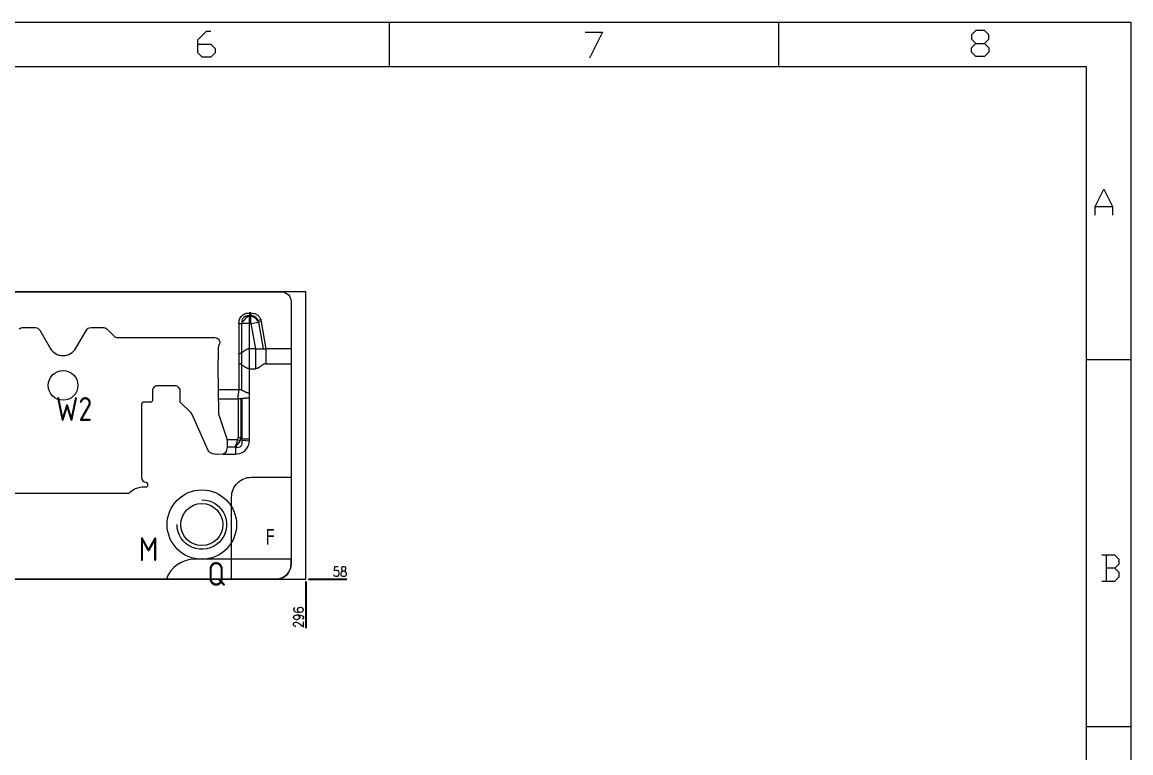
# Model space of a CAD drawing. Header units: millimetres. Extents: x 88508 to 142116, y -5268 to 20283.
# Drawn here: x 102892.6 to 103116.3, y 841.7 to 989.1 of the extents above; entities that cross this region are included whole.
import ezdxf
from ezdxf.enums import TextEntityAlignment as Align

# ---------------------------------------------------------------- set-up
doc = ezdxf.new("R2010")
doc.units = ezdxf.units.MM
doc.linetypes.add('$TD_AUDIT_GENERATED_(575F8F)', pattern=[0])
doc.linetypes.add('HIDDEN', pattern=[0])
for name, color, linetype in [('DIE_P', 2, 'Continuous'), ('DIE_P_O', 1, '$TD_AUDIT_GENERATED_(575F8F)'), ('DIM', 4, 'Continuous'), ('PRESS', 3, 'Continuous'), ('TEXT', 4, 'Continuous')]:
    doc.layers.add(name, color=color, linetype=linetype)
doc.styles.add('gbenor', font='gbenor.shx', dxfattribs={"bigfont": 'gbcbig.shx'})
doc.styles.add('GBENOR_', font='gbenor.shx', dxfattribs={"bigfont": 'gbcbig'})
doc.styles.get("Standard").update_dxf_attribs({"font": 'txt.shx', "width": 0.85, "bigfont": 'ctxt.shx'})
doc.styles.add('TXT', font='txt.shx', dxfattribs={"width": 0.8, "bigfont": 'ctxt.shx'})
doc.dimstyles.new('T-2-WX', dxfattribs={"dimtxt": 2, "dimasz": 2, "dimexe": 0.5, "dimexo": 0.5, "dimgap": 0.5, "dimtad": 1, "dimtxsty": 'Standard', "dimblk": 'OPEN30', "dimcen": 0, "dimazin": 3, "dimtfac": 1, "dimtmove": 0, "dimatfit": 3, "dimldrblk": 'OPEN30', "dimlwd": -1, "dimlwe": -1})

# ---------------------------------------------------------------- blocks, each defined once
blk = doc.blocks.new('*D8698')
at = {"layer": 'Defpoints', "color": 0}
for p in [(102653.87, 934.72), (102949.87, 876.72), (102954.87, 876.72)]:
    blk.add_point(p, dxfattribs=at)
at = {"layer": 'DIM', "color": 0}
blk.add_line((102950.37, 876.72), (102958.12, 876.72), dxfattribs=at)
at = {"layer": 'DIM', "color": 0, "lineweight": 5, "insert": (102956.74, 878.22), "char_height": 2, "attachment_point": 5}
blk.add_mtext('58', dxfattribs=at)
blk = doc.blocks.new('_Open30')
blk = doc.blocks.new('*D8701')
at = {"layer": 'Defpoints', "color": 0}
for p in [(102653.87, 934.72), (102949.87, 876.72), (102949.87, 871.72)]:
    blk.add_point(p, dxfattribs=at)
at = {"layer": 'DIM', "color": 0}
blk.add_line((102949.87, 876.22), (102949.87, 866.85), dxfattribs=at)
at = {"layer": 'DIM', "color": 0, "lineweight": 5, "insert": (102948.37, 869.04), "char_height": 2, "attachment_point": 5, "rotation": 90}
blk.add_mtext('296', dxfattribs=at)
blk = doc.blocks.new('U40')
at = {"color": 254, "lineweight": 18}
for p, q in [((0, 1783.49), (2530.21, 1783.49)), ((1913.09, 1783.49), (1913.09, 1746.46)), ((2237.08, 1783.49), (2237.08, 1746.46)), ((2530.21, 1783.49), (2530.21, 0)), ((37.03, 1746.46), (2493.18, 1746.46)), ((2493.18, 1746.46), (2493.18, 37.03)), ((2493.18, 1502.7), (2530.21, 1502.7)), ((2493.18, 1197.22), (2530.21, 1197.22))]:
    blk.add_line(p, q, dxfattribs=at)
at = {"color": 92, "lineweight": 18}
for points in [[(1753.93, 1765.07), (1764.72, 1765.07), (1768.32, 1761.47), (1768.32, 1757.87), (1764.72, 1754.27), (1757.53, 1754.27), (1753.93, 1757.87), (1753.93, 1768.67), (1761.12, 1775.87), (1764.72, 1775.87)], [(2076.24, 1775.18), (2090.63, 1775.18), (2079.84, 1753.58)], [(2408.43, 1765.67), (2412.02, 1762.07), (2412.02, 1758.47), (2408.43, 1754.87), (2401.23, 1754.87), (2397.64, 1758.47), (2397.64, 1762.07), (2401.23, 1765.67), (2408.43, 1765.67), (2412.02, 1769.27), (2412.02, 1772.87), (2408.43, 1776.47), (2401.23, 1776.47), (2397.64, 1772.87), (2397.64, 1769.27), (2401.23, 1765.67)], [(2500.44, 1622.77), (2500.44, 1629.97), (2507.63, 1644.37), (2514.83, 1629.97), (2514.83, 1622.77)], [(2500.44, 1629.97), (2514.83, 1629.97)], [(2516.93, 1329.01), (2520.53, 1332.61), (2520.53, 1336.21), (2516.93, 1339.81), (2506.14, 1339.81)], [(2509.74, 1339.81), (2509.74, 1318.21)], [(2506.14, 1318.21), (2516.93, 1318.21), (2520.53, 1321.81), (2520.53, 1325.41), (2516.93, 1329.01), (2509.74, 1329.01)]]:
    blk.add_lwpolyline(points, dxfattribs=at)
at = {"lineweight": 18, "style": 'GBENOR_'}
blk.add_attdef('文档路径', (2125.95, 386.89), '', height=17.76, dxfattribs=at)
at = {"lineweight": 20, "style": 'TXT'}
for tag, height, p in [('18-**-**', 16.35, (1866.64, 256.17)), ('客户名称', 16.13, (1741.09, 133.98, 0)), ('料厚:', 16.13, (1741.26, 93.16, 0))]:
    blk.add_attdef(tag, text='', height=height, dxfattribs=at).set_placement(p, align=Align.MIDDLE)
for tag, p, height in [('88888', (1850.91, 207.46), 14.86), ('材质:', (1691.18, 167.99, 0), 16.13), ('核准', (1869.36, 127.52, 0), 16.13), ('设计', (1868.77, 88.3, 0), 16.13), ('绘图', (1868.24, 49.08, 0), 16.13)]:
    blk.add_attdef(tag, p, '', height=height, dxfattribs=at)
for tag, p, height, width in [('3', (2234.72, 206.9), 15.83, 0.7), ('4', (2234.72, 167.41), 15.83, 0.7), ('核准日期', (2041.07, 124.18, 0), 16.13, 0.68), ('设计日期', (2041.07, 84.45, 0), 16.13, 0.68), ('1', (2251.89, 85.86), 14.61, 0.7), ('绘图日期', (2040.91, 46.43, 0), 16.13, 0.68), ('2', (2234.96, 49.23), 14.61, 0.7)]:
    blk.add_attdef(tag, p, '', height=height, dxfattribs=dict(at, width=width))

msp = doc.modelspace()

# ---------------------------------------------------------------- linework, layer by layer
at = {"layer": 'DIE_P', "linetype": 'Continuous', "lineweight": 5}
for p, q in [((102938.478, 930.426), (102938.477, 930.426)), ((102938.477, 930.426), (102938.477, 929.814)), ((102938.478, 930.426), (102938.477, 930.426)), ((102938.477, 930.426), (102938.477, 929.814)), ((102938.478, 930.426), (102938.478, 929.814)), ((102938.771, 930.426), (102938.478, 930.426)), ((102938.478, 930.426), (102938.478, 929.814)), ((102938.771, 930.426), (102938.478, 930.426)), ((102938.771, 930.426), (102938.771, 929.814)), ((102938.771, 930.426), (102938.771, 929.814)), ((102938.772, 930.426), (102938.772, 929.814)), ((102938.772, 930.426), (102938.772, 929.814)), ((102936.333, 928.282), (102936.333, 928.282)), ((102936.333, 928.282), (102936.946, 928.282)), ((102936.333, 928.282), (102936.946, 928.282)), ((102936.333, 928.282), (102936.333, 922.192)), ((102936.333, 928.282), (102936.333, 928.282)), ((102936.333, 928.282), (102936.946, 928.282)), ((102936.333, 928.282), (102936.946, 928.282)), ((102936.333, 928.282), (102936.333, 922.192)), ((102938.478, 928.282), (102936.946, 928.282)), ((102936.946, 922.407), (102936.946, 928.282)), ((102938.478, 928.282), (102936.946, 928.282)), ((102936.946, 922.407), (102936.946, 928.282)), ((102938.477, 929.814), (102938.771, 929.814)), ((102938.477, 929.814), (102938.771, 929.814)), ((102938.478, 928.282), (102938.478, 929.814)), ((102938.478, 928.282), (102938.478, 929.814)), ((102938.478, 923.192), (102938.478, 928.282)), ((102938.478, 928.282), (102938.771, 928.282)), ((102938.478, 923.192), (102938.478, 928.282)), ((102938.478, 928.282), (102938.771, 928.282)), ((102938.771, 928.282), (102938.771, 929.814)), ((102938.771, 928.282), (102938.771, 929.814)), ((102938.771, 928.282), (102940.28, 928.548)), ((102938.771, 928.282), (102940.28, 928.548)), ((102938.771, 928.282), (102939.668, 923.192)), ((102938.771, 928.282), (102939.668, 923.192)), ((102940.756, 929.095), (102940.189, 928.863)), ((102940.756, 929.095), (102940.189, 928.863)), ((102940.883, 928.654), (102940.28, 928.548)), ((102940.883, 928.654), (102940.28, 928.548)), ((102940.28, 928.548), (102941.222, 923.205)), ((102940.28, 928.548), (102941.222, 923.205)), ((102941.846, 923.192), (102940.883, 928.654)), ((102941.846, 923.192), (102940.883, 928.654)), ((102936.333, 922.192), (102936.333, 920.182)), ((102936.333, 922.192), (102936.333, 920.182)), ((102936.946, 919.967), (102936.946, 922.407)), ((102936.946, 919.967), (102936.946, 922.407)), ((102939.668, 923.192), (102938.478, 923.192)), ((102938.478, 919.182), (102938.478, 923.192)), ((102939.668, 923.192), (102938.478, 923.192)), ((102938.478, 919.182), (102938.478, 923.192)), ((102939.668, 923.192), (102939.668, 919.182)), ((102939.668, 923.192), (102939.668, 919.182)), ((102946.867, 923.192), (102941.846, 923.192)), ((102936.333, 920.182), (102936.333, 915.011)), ((102936.333, 920.182), (102936.333, 915.011)), ((102936.946, 914.857), (102936.946, 919.967)), ((102936.946, 914.857), (102936.946, 919.967)), ((102941.846, 920.182), (102946.867, 920.182)), ((102938.478, 919.182), (102939.668, 919.182)), ((102938.478, 914.311), (102938.478, 919.182)), ((102938.478, 919.182), (102939.668, 919.182)), ((102938.478, 914.311), (102938.478, 919.182)), ((102936.163, 913.099), (102936.163, 905.231)), ((102936.163, 913.099), (102936.163, 905.231)), ((102936.776, 913.139), (102936.945, 913.167)), ((102936.776, 913.139), (102936.945, 913.167)), ((102936.776, 905.231), (102936.776, 913.139)), ((102936.776, 905.231), (102936.776, 913.139)), ((102936.945, 913.167), (102936.945, 905.03)), ((102936.945, 913.167), (102936.945, 905.03)), ((102938.478, 913.311), (102938.478, 914.311)), ((102938.478, 913.311), (102938.478, 914.311)), ((102938.478, 905.03), (102938.478, 913.311)), ((102938.478, 905.03), (102938.478, 913.311)), ((102936.087, 904.803), (102933.94, 904.803)), ((102936.087, 904.803), (102933.94, 904.803)), ((102936.573, 904.607), (102936.087, 904.803)), ((102936.573, 904.607), (102936.087, 904.803)), ((102936.776, 905.231), (102936.163, 905.231)), ((102936.776, 905.231), (102936.163, 905.231)), ((102936.945, 905.03), (102936.776, 905.231)), ((102936.945, 905.03), (102936.776, 905.231)), ((102936.945, 905.03), (102938.478, 905.03)), ((102936.945, 905.03), (102938.478, 905.03)), ((102936.995, 904.768), (102938.462, 904.644)), ((102936.995, 904.768), (102938.462, 904.644)), ((102933.538, 902.145), (102933.538, 901.944)), ((102933.538, 902.145), (102933.538, 901.944)), ((102933.538, 901.944), (102933.867, 901.944)), ((102933.538, 901.944), (102933.867, 901.944)), ((102933.867, 901.944), (102935.629, 901.944)), ((102933.867, 901.944), (102935.629, 901.944)), ((102935.629, 903.358), (102933.944, 903.358)), ((102935.629, 903.358), (102933.944, 903.358)), ((102933.947, 903.389), (102935.604, 903.389)), ((102933.947, 903.389), (102935.604, 903.389)), ((102935.604, 903.389), (102935.629, 903.358)), ((102935.604, 903.389), (102935.629, 903.358)), ((102935.629, 903.358), (102935.629, 901.944)), ((102935.629, 903.358), (102935.629, 901.944))]:
    msp.add_line(p, q, dxfattribs=at)
at = {"layer": 'DIE_P', "color": 1, "linetype": 'Continuous', "lineweight": 5, "ltscale": 10}
msp.add_lwpolyline([(102854.867, 891.551), (102854.867, 932.722, -0.4142136), (102856.867, 934.722), (102944.867, 934.722, -0.4142136), (102946.867, 932.722), (102946.867, 879.722, -0.4142136), (102943.867, 876.722), (102869.695, 876.722, -0.1989124), (102868.281, 877.308), (102855.452, 890.137, -0.1989124)], format="xyb", close=True, dxfattribs=at)
at = {"layer": 'DIE_P', "linetype": 'Continuous', "lineweight": 5, "flags": 128}
for points in [[(102938.772, 930.426), (102938.772, 930.426), (102938.772, 930.426), (102938.771, 930.426), (102938.771, 930.426), (102938.771, 930.426), (102938.771, 930.426), (102938.771, 930.426), (102938.771, 930.426)], [(102938.772, 930.426), (102938.772, 930.426), (102938.772, 930.426), (102938.771, 930.426), (102938.771, 930.426), (102938.771, 930.426), (102938.771, 930.426), (102938.771, 930.426), (102938.771, 930.426)], [(102938.771, 929.814), (102938.771, 929.814), (102938.771, 929.814), (102938.771, 929.814), (102938.771, 929.814), (102938.771, 929.814), (102938.771, 929.814), (102938.771, 929.814), (102938.772, 929.814)], [(102938.771, 929.814), (102938.771, 929.814), (102938.771, 929.814), (102938.771, 929.814), (102938.771, 929.814), (102938.771, 929.814), (102938.771, 929.814), (102938.771, 929.814), (102938.772, 929.814)]]:
    msp.add_lwpolyline(points, dxfattribs=at)
at = {"layer": 'DIE_P', "color": 1, "lineweight": 5}
msp.add_lwpolyline([(102891.996, 927.179, -0.1989124), (102892.704, 927.472), (102895.289, 927.472, -0.2679492), (102896.155, 926.972), (102898.269, 923.312, 0.5773503), (102903.465, 923.312), (102905.578, 926.972, -0.2679492), (102906.444, 927.472), (102909.03, 927.472, -0.1989124), (102909.737, 927.179), (102911.151, 925.765, 0.1989124), (102911.858, 925.472), (102931.467, 925.472, -0.5878017), (102932.317, 923.946, 0.1395991), (102932.167, 923.419), (102932.167, 922.192), (102932.071, 919.727, 0.0139664), (102932.07, 919.671), (102932.231, 910.234, 0.07437), (102932.255, 910.088), (102933.837, 905.215, -0.0728044), (102933.983, 904.358, -0.0208931), (102933.972, 903.727, -0.0658431), (102933.765, 902.502, -0.3146638), (102933.042, 901.939), (102932.094, 901.889, -0.0220851), (102932.006, 901.888), (102931.583, 901.904, -0.0479446), (102931.393, 901.929), (102930.994, 902.021, -0.234761), (102930.169, 902.7), (102926.929, 909.938, 0.0944881), (102926.714, 910.245), (102924.576, 912.331, -0.2021422), (102924.485, 912.546), (102924.485, 914.713, 0.4142136), (102923.485, 915.713), (102919.897, 915.713, 0.4142136), (102918.897, 914.713), (102918.897, 912.731, -0.4154048), (102918.596, 912.431), (102917.205, 912.436, 0.4154048), (102916.703, 911.936), (102916.703, 897.251, 0.3862733), (102917.607, 896.256, -0.3862733), (102917.878, 895.957), (102917.878, 895.551, -0.4146128), (102917.577, 895.251), (102916.802, 895.252, 0.1602172), (102915.021, 894.669), (102914.338, 894.167, -0.1598678), (102913.745, 893.972), (102887.988, 893.972, -0.1598678)], format="xyb", dxfattribs=at)
at = {"layer": 'DIE_P', "color": 94, "linetype": 'Continuous', "lineweight": 5}
msp.add_lwpolyline([(102946.867, 897.274), (102946.867, 879.722, -0.4142136), (102943.867, 876.722), (102934.867, 876.722), (102934.867, 893.274, -0.4142136), (102938.867, 897.274), (102946.867, 897.274)], format="xyb", dxfattribs=at)
at = {"layer": 'DIE_P', "lineweight": 5}
msp.add_lwpolyline([(102928.867, 892.722, -2.4142136), (102923.867, 887.722)], format="xyb", dxfattribs=at)
at = {"layer": 'DIE_P', "color": 7, "lineweight": 5}
msp.add_lwpolyline([(102921.709, 876.722), (102943.867, 876.722, 0.4142136), (102946.867, 879.722), (102946.867, 880.726), (102927.367, 880.726, 0.318007)], format="xyb", close=True, dxfattribs=at)
at = {"layer": 'DIE_P', "linetype": 'Continuous', "lineweight": 5, "ltscale": 10}
msp.add_circle((102928.867, 887.722), 7, dxfattribs=at)
at = {"layer": 'DIE_P', "lineweight": 5}
msp.add_circle((102928.867, 887.722), 4.25, dxfattribs=at)
at = {"layer": 'DIE_P', "linetype": 'Continuous', "lineweight": 5}
for centre, radius, start, end in [((102939.641, 927.118), 2.936, 113.35432, 156.64568), ((102939.641, 927.118), 2.936, 113.35432, 156.64568), ((102938.015, 927.155), 2.764, 38.1539, 74.12122), ((102938.015, 927.155), 2.764, 38.1539, 74.12122), ((102938.771, 928.282), 1.532, 10, 22.29086), ((102938.771, 928.282), 1.532, 10, 22.29086), ((102938.771, 928.282), 2.145, 10, 22.29086), ((102938.771, 928.282), 2.145, 10, 22.29086)]:
    msp.add_arc(centre, radius, start, end, dxfattribs=at)
for centre, major_axis, ratio, start_param, end_param in [((102935.604, 904.803), (-0.51, -1.997), 0.22754, 0.8435026, 1.6289008), ((102935.604, 904.803), (-0.51, -1.997), 0.22754, 0.8435026, 1.6289008), ((102935.604, 904.803), (-1.124, -1.742), 0.4511378, 0.960352, 1.7457502), ((102935.604, 904.803), (-1.124, -1.742), 0.4511378, 0.960352, 1.7457502), ((102933.256, 907.601), (3.446, -4.107), 0.3730366, 5.8113526, 6.8321306), ((102933.256, 907.601), (3.446, -4.107), 0.3730366, 5.8113526, 6.8321306), ((102933.256, 907.601), (4.228, -5.039), 0.6081204, 5.8113526, 6.6074799), ((102933.256, 907.601), (4.228, -5.039), 0.6081204, 5.8113526, 6.6074799), ((102934.597, 906.003), (1.268, -1.512), 0.6081204, 0.3135655, 0.627131), ((102934.597, 906.003), (1.268, -1.512), 0.6081204, 0.3135655, 0.627131), ((102934.597, 906.003), (1.581, -1.884), 0.8130776, 0.3135655, 0.627131), ((102934.597, 906.003), (1.581, -1.884), 0.8130776, 0.3135655, 0.627131), ((102933.256, 907.601), (3.446, -4.107), 0.3730366, 0.5489452, 0.627131), ((102933.256, 907.601), (3.446, -4.107), 0.3730366, 0.5489452, 0.627131), ((102933.256, 907.601), (4.228, -5.039), 0.6081204, 0.3242946, 0.5489452), ((102933.256, 907.601), (4.228, -5.039), 0.6081204, 0.3242946, 0.5489452), ((102933.256, 907.601), (4.228, -5.039), 0.6081204, 0.5489452, 0.627131), ((102933.256, 907.601), (4.228, -5.039), 0.6081204, 0.5489452, 0.627131), ((102932.813, 907.742), (1.428, -5.712), 0.6963155, 6.0299717, 6.1108729), ((102932.813, 907.742), (1.428, -5.712), 0.6963155, 6.0299717, 6.1108729)]:
    msp.add_ellipse(centre, major_axis=major_axis, ratio=ratio, start_param=start_param, end_param=end_param, dxfattribs=at)
for points, knots in [([(102936.333, 928.282), (102936.333, 928.566), (102936.373, 928.854), (102936.562, 929.389), (102936.712, 929.639), (102937.115, 930.043), (102937.364, 930.194), (102937.904, 930.386), (102938.191, 930.426), (102938.477, 930.426)], [0, 0, 0, 0, 0.25, 0.25, 0.5, 0.5, 0.75, 0.75, 1, 1, 1, 1]), ([(102936.333, 928.282), (102936.333, 928.566), (102936.373, 928.854), (102936.562, 929.389), (102936.712, 929.639), (102937.115, 930.043), (102937.364, 930.194), (102937.904, 930.386), (102938.191, 930.426), (102938.477, 930.426)], [0, 0, 0, 0, 0.25, 0.25, 0.5, 0.5, 0.75, 0.75, 1, 1, 1, 1]), ([(102938.772, 930.426), (102938.983, 930.426), (102939.196, 930.399), (102939.604, 930.284), (102939.798, 930.195), (102940.15, 929.96), (102940.306, 929.813), (102940.569, 929.479), (102940.675, 929.292), (102940.756, 929.095)], [0, 0, 0, 0, 0.25, 0.25, 0.5, 0.5, 0.75, 0.75, 1, 1, 1, 1]), ([(102938.772, 930.426), (102938.983, 930.426), (102939.196, 930.399), (102939.604, 930.284), (102939.798, 930.195), (102940.15, 929.96), (102940.306, 929.813), (102940.569, 929.479), (102940.675, 929.292), (102940.756, 929.095)], [0, 0, 0, 0, 0.25, 0.25, 0.5, 0.5, 0.75, 0.75, 1, 1, 1, 1]), ([(102938.477, 929.814), (102938.426, 929.818), (102938.327, 929.826), (102938.181, 929.827), (102938.041, 929.817), (102937.909, 929.797), (102937.784, 929.768), (102937.667, 929.729), (102937.558, 929.681), (102937.457, 929.623), (102937.365, 929.557), (102937.253, 929.458), (102937.132, 929.308), (102937.024, 929.094), (102936.956, 928.848), (102936.925, 928.573), (102936.939, 928.382), (102936.946, 928.282)], [0, 0, 0, 0, 0.0597626, 0.1167584, 0.1711544, 0.2231423, 0.272942, 0.3208033, 0.3670075, 0.4118673, 0.4557238, 0.4989422, 0.5863525, 0.6777414, 0.7757786, 0.8826369, 1, 1, 1, 1]), ([(102938.477, 929.814), (102938.426, 929.818), (102938.327, 929.826), (102938.181, 929.827), (102938.041, 929.817), (102937.909, 929.797), (102937.784, 929.768), (102937.667, 929.729), (102937.558, 929.681), (102937.457, 929.623), (102937.365, 929.557), (102937.253, 929.458), (102937.132, 929.308), (102937.024, 929.094), (102936.956, 928.848), (102936.925, 928.573), (102936.939, 928.382), (102936.946, 928.282)], [0, 0, 0, 0, 0.0597626, 0.1167584, 0.1711544, 0.2231423, 0.272942, 0.3208033, 0.3670075, 0.4118673, 0.4557238, 0.4989422, 0.5863525, 0.6777414, 0.7757786, 0.8826369, 1, 1, 1, 1]), ([(102940.189, 928.863), (102940.175, 928.903), (102940.149, 928.983), (102940.099, 929.096), (102940.042, 929.202), (102939.979, 929.3), (102939.909, 929.39), (102939.833, 929.472), (102939.751, 929.546), (102939.634, 929.633), (102939.471, 929.721), (102939.254, 929.79), (102939.018, 929.825), (102938.855, 929.818), (102938.772, 929.814)], [0, 0, 0, 0, 0.0688566, 0.1353777, 0.1997982, 0.2623768, 0.3233956, 0.3831588, 0.44199, 0.5002286, 0.6171629, 0.737821, 0.8647123, 1, 1, 1, 1]), ([(102940.189, 928.863), (102940.175, 928.903), (102940.149, 928.983), (102940.099, 929.096), (102940.042, 929.202), (102939.979, 929.3), (102939.909, 929.39), (102939.833, 929.472), (102939.751, 929.546), (102939.634, 929.633), (102939.471, 929.721), (102939.254, 929.79), (102939.018, 929.825), (102938.855, 929.818), (102938.772, 929.814)], [0, 0, 0, 0, 0.0688566, 0.1353777, 0.1997982, 0.2623768, 0.3233956, 0.3831588, 0.44199, 0.5002286, 0.6171629, 0.737821, 0.8647123, 1, 1, 1, 1]), ([(102936.946, 922.407), (102936.934, 922.396), (102936.91, 922.374), (102936.853, 922.329), (102936.767, 922.278), (102936.639, 922.23), (102936.493, 922.198), (102936.387, 922.194), (102936.333, 922.192)], [0, 0, 0, 0, 0.0856481, 0.1703116, 0.3734217, 0.5685873, 0.7824992, 1, 1, 1, 1]), ([(102936.946, 922.407), (102936.934, 922.396), (102936.91, 922.374), (102936.853, 922.329), (102936.767, 922.278), (102936.639, 922.23), (102936.493, 922.198), (102936.387, 922.194), (102936.333, 922.192)], [0, 0, 0, 0, 0.0856481, 0.1703116, 0.3734217, 0.5685873, 0.7824992, 1, 1, 1, 1]), ([(102938.478, 923.192), (102938.45, 923.192), (102938.395, 923.191), (102938.314, 923.182), (102938.233, 923.169), (102938.13, 923.145), (102938.004, 923.103), (102937.809, 923.015), (102937.639, 922.914), (102937.46, 922.795), (102937.296, 922.681), (102937.11, 922.542), (102936.997, 922.45), (102936.946, 922.407)], [0, 0, 0, 0, 0.0424664, 0.084915, 0.1275282, 0.1704863, 0.2493178, 0.3368809, 0.513167, 0.573431, 0.7008473, 0.8637317, 1, 1, 1, 1]), ([(102938.478, 923.192), (102938.45, 923.192), (102938.395, 923.191), (102938.314, 923.182), (102938.233, 923.169), (102938.13, 923.145), (102938.004, 923.103), (102937.809, 923.015), (102937.639, 922.914), (102937.46, 922.795), (102937.296, 922.681), (102937.11, 922.542), (102936.997, 922.45), (102936.946, 922.407)], [0, 0, 0, 0, 0.0424664, 0.084915, 0.1275282, 0.1704863, 0.2493178, 0.3368809, 0.513167, 0.573431, 0.7008473, 0.8637317, 1, 1, 1, 1]), ([(102939.668, 923.192), (102939.717, 923.192), (102939.81, 923.192), (102939.943, 923.193), (102940.062, 923.194), (102940.168, 923.195), (102940.325, 923.197), (102940.558, 923.202), (102940.844, 923.209), (102941.047, 923.21), (102941.166, 923.208), (102941.204, 923.206), (102941.222, 923.205)], [0, 0, 0, 0, 0.0826602, 0.158299, 0.2269168, 0.2885141, 0.3430922, 0.5038851, 0.7118424, 0.9022137, 0.9533544, 1, 1, 1, 1]), ([(102939.668, 923.192), (102939.717, 923.192), (102939.81, 923.192), (102939.943, 923.193), (102940.062, 923.194), (102940.168, 923.195), (102940.325, 923.197), (102940.558, 923.202), (102940.844, 923.209), (102941.047, 923.21), (102941.166, 923.208), (102941.204, 923.206), (102941.222, 923.205)], [0, 0, 0, 0, 0.0826602, 0.158299, 0.2269168, 0.2885141, 0.3430922, 0.5038851, 0.7118424, 0.9022137, 0.9533544, 1, 1, 1, 1]), ([(102941.222, 923.205), (102941.237, 923.204), (102941.267, 923.201), (102941.342, 923.197), (102941.449, 923.194), (102941.588, 923.192), (102941.72, 923.192), (102941.806, 923.192), (102941.846, 923.192)], [0, 0, 0, 0, 0.09390749, 0.19456542, 0.42620571, 0.63766852, 0.82893802, 1, 1, 1, 1]), ([(102941.222, 923.205), (102941.237, 923.204), (102941.267, 923.201), (102941.342, 923.197), (102941.449, 923.194), (102941.588, 923.192), (102941.72, 923.192), (102941.806, 923.192), (102941.846, 923.192)], [0, 0, 0, 0, 0.09390749, 0.19456542, 0.42620571, 0.63766852, 0.82893802, 1, 1, 1, 1]), ([(102936.946, 919.967), (102936.934, 919.979), (102936.91, 920.001), (102936.853, 920.046), (102936.767, 920.097), (102936.639, 920.145), (102936.493, 920.177), (102936.387, 920.18), (102936.333, 920.182)], [0, 0, 0, 0, 0.0856659, 0.1703467, 0.3734482, 0.5686056, 0.7825084, 1, 1, 1, 1]), ([(102936.946, 919.967), (102936.934, 919.979), (102936.91, 920.001), (102936.853, 920.046), (102936.767, 920.097), (102936.639, 920.145), (102936.493, 920.177), (102936.387, 920.18), (102936.333, 920.182)], [0, 0, 0, 0, 0.0856659, 0.1703467, 0.3734482, 0.5686056, 0.7825084, 1, 1, 1, 1]), ([(102938.478, 919.182), (102938.45, 919.183), (102938.395, 919.184), (102938.314, 919.192), (102938.233, 919.206), (102938.13, 919.23), (102938.004, 919.272), (102937.809, 919.36), (102937.639, 919.461), (102937.46, 919.579), (102937.296, 919.694), (102937.11, 919.833), (102936.997, 919.925), (102936.946, 919.967)], [0, 0, 0, 0, 0.04246638, 0.084915, 0.12752823, 0.17048631, 0.24931779, 0.33688094, 0.51316702, 0.57343102, 0.70084728, 0.86373168, 1, 1, 1, 1]), ([(102938.478, 919.182), (102938.45, 919.183), (102938.395, 919.184), (102938.314, 919.192), (102938.233, 919.206), (102938.13, 919.23), (102938.004, 919.272), (102937.809, 919.36), (102937.639, 919.461), (102937.46, 919.579), (102937.296, 919.694), (102937.11, 919.833), (102936.997, 919.925), (102936.946, 919.967)], [0, 0, 0, 0, 0.04246638, 0.084915, 0.12752823, 0.17048631, 0.24931779, 0.33688094, 0.51316702, 0.57343102, 0.70084728, 0.86373168, 1, 1, 1, 1]), ([(102941.846, 920.182), (102941.815, 920.182), (102941.752, 920.18), (102941.657, 920.166), (102941.562, 920.144), (102941.465, 920.114), (102941.367, 920.074), (102941.26, 920.022), (102941.14, 919.953), (102940.968, 919.839), (102940.757, 919.682), (102940.547, 919.525), (102940.375, 919.412), (102940.225, 919.325), (102940.055, 919.249), (102939.861, 919.193), (102939.731, 919.186), (102939.668, 919.182)], [0, 0, 0, 0, 0.0383239, 0.0773842, 0.1174882, 0.1589199, 0.2019372, 0.2467703, 0.3054386, 0.3721189, 0.5000979, 0.6280768, 0.6945557, 0.7534253, 0.841157, 0.9226249, 1, 1, 1, 1]), ([(102941.846, 920.182), (102941.815, 920.182), (102941.752, 920.18), (102941.657, 920.166), (102941.562, 920.144), (102941.465, 920.114), (102941.367, 920.074), (102941.26, 920.022), (102941.14, 919.953), (102940.968, 919.839), (102940.757, 919.682), (102940.547, 919.525), (102940.375, 919.412), (102940.225, 919.325), (102940.055, 919.249), (102939.861, 919.193), (102939.731, 919.186), (102939.668, 919.182)], [0, 0, 0, 0, 0.0383239, 0.0773842, 0.1174882, 0.1589199, 0.2019372, 0.2467703, 0.3054386, 0.3721189, 0.5000979, 0.6280768, 0.6945557, 0.7534253, 0.841157, 0.9226249, 1, 1, 1, 1]), ([(102936.333, 915.011), (102936.36, 915.01), (102936.413, 915.01), (102936.493, 915.003), (102936.572, 914.993), (102936.647, 914.979), (102936.72, 914.96), (102936.789, 914.937), (102936.849, 914.912), (102936.902, 914.885), (102936.931, 914.867), (102936.946, 914.857)], [0, 0, 0, 0, 0.11202386, 0.22431757, 0.33716862, 0.45086028, 0.56566959, 0.68186561, 0.79970788, 0.9006076, 1, 1, 1, 1]), ([(102936.333, 915.011), (102936.36, 915.01), (102936.413, 915.01), (102936.493, 915.003), (102936.572, 914.993), (102936.647, 914.979), (102936.72, 914.96), (102936.789, 914.937), (102936.849, 914.912), (102936.902, 914.885), (102936.931, 914.867), (102936.946, 914.857)], [0, 0, 0, 0, 0.11202386, 0.22431757, 0.33716862, 0.45086028, 0.56566959, 0.68186561, 0.79970788, 0.9006076, 1, 1, 1, 1]), ([(102936.946, 914.857), (102936.969, 914.843), (102937.019, 914.814), (102937.104, 914.768), (102937.203, 914.716), (102937.332, 914.652), (102937.463, 914.589), (102937.647, 914.506), (102937.823, 914.435), (102938.02, 914.373), (102938.169, 914.338), (102938.321, 914.315), (102938.426, 914.312), (102938.478, 914.311)], [0, 0, 0, 0, 0.0632332, 0.133321, 0.2102658, 0.2940694, 0.4185794, 0.4826754, 0.6603513, 0.7489851, 0.8288036, 0.9151757, 1, 1, 1, 1]), ([(102936.946, 914.857), (102936.969, 914.843), (102937.019, 914.814), (102937.104, 914.768), (102937.203, 914.716), (102937.332, 914.652), (102937.463, 914.589), (102937.647, 914.506), (102937.823, 914.435), (102938.02, 914.373), (102938.169, 914.338), (102938.321, 914.315), (102938.426, 914.312), (102938.478, 914.311)], [0, 0, 0, 0, 0.0632332, 0.133321, 0.2102658, 0.2940694, 0.4185794, 0.4826754, 0.6603513, 0.7489851, 0.8288036, 0.9151757, 1, 1, 1, 1]), ([(102936.776, 913.139), (102936.756, 913.135), (102936.717, 913.129), (102936.649, 913.121), (102936.576, 913.114), (102936.499, 913.108), (102936.418, 913.104), (102936.334, 913.101), (102936.249, 913.099), (102936.192, 913.099), (102936.163, 913.099)], [0, 0, 0, 0, 0.1276097, 0.2544259, 0.3804722, 0.5057721, 0.6303501, 0.7542306, 0.8774388, 1, 1, 1, 1]), ([(102936.776, 913.139), (102936.756, 913.135), (102936.717, 913.129), (102936.649, 913.121), (102936.576, 913.114), (102936.499, 913.108), (102936.418, 913.104), (102936.334, 913.101), (102936.249, 913.099), (102936.192, 913.099), (102936.163, 913.099)], [0, 0, 0, 0, 0.1276097, 0.2544259, 0.3804722, 0.5057721, 0.6303501, 0.7542306, 0.8774388, 1, 1, 1, 1]), ([(102936.945, 913.167), (102936.977, 913.172), (102937.039, 913.182), (102937.143, 913.199), (102937.254, 913.215), (102937.374, 913.231), (102937.499, 913.247), (102937.63, 913.262), (102937.766, 913.275), (102937.906, 913.287), (102938.048, 913.297), (102938.191, 913.305), (102938.334, 913.31), (102938.43, 913.31), (102938.478, 913.311)], [0, 0, 0, 0, 0.0813341, 0.1637988, 0.2471599, 0.3311828, 0.4156343, 0.500283, 0.5849014, 0.6692666, 0.7531623, 0.8363801, 0.9187214, 1, 1, 1, 1]), ([(102936.945, 913.167), (102936.977, 913.172), (102937.039, 913.182), (102937.143, 913.199), (102937.254, 913.215), (102937.374, 913.231), (102937.499, 913.247), (102937.63, 913.262), (102937.766, 913.275), (102937.906, 913.287), (102938.048, 913.297), (102938.191, 913.305), (102938.334, 913.31), (102938.43, 913.31), (102938.478, 913.311)], [0, 0, 0, 0, 0.0813341, 0.1637988, 0.2471599, 0.3311828, 0.4156343, 0.500283, 0.5849014, 0.6692666, 0.7531623, 0.8363801, 0.9187214, 1, 1, 1, 1])]:
    msp.add_open_spline(points, degree=3, knots=knots, dxfattribs=at)
for points, degree in [([(102941.846, 920.182), (102941.846, 921.24), (102941.846, 922.135), (102941.846, 923.192)], 3), ([(102941.846, 920.182), (102941.846, 921.24), (102941.846, 922.135), (102941.846, 923.192)], 3), ([(102932.15, 915.01), (102932.155, 915.01), (102932.161, 915.01), (102932.167, 915.01)], 3), ([(102932.15, 915.01), (102932.167, 915.01)], 1), ([(102932.167, 915.01), (102933.555, 915.01), (102934.944, 915.01), (102936.333, 915.01)], 3), ([(102932.167, 915.01), (102936.333, 915.01)], 1), ([(102936.163, 913.099), (102936.163, 913.741), (102936.333, 914.369), (102936.333, 915.011)], 3), ([(102936.163, 913.099), (102936.163, 913.741), (102936.333, 914.369), (102936.333, 915.011)], 3), ([(102932.167, 913.098), (102936.163, 913.098)], 1), ([(102932.167, 913.098), (102933.499, 913.098), (102934.831, 913.098), (102936.163, 913.098)], 3)]:
    msp.add_open_spline(points, degree=degree, dxfattribs=at)
at = {"layer": 'DIE_P_O', "color": 3, "lineweight": 5}
msp.add_circle((102900.867, 915.812), 3, dxfattribs=at)
at = {"layer": 'PRESS', "color": 8, "linetype": 'HIDDEN', "lineweight": 5}
msp.add_lwpolyline([(102653.867, 934.722), (102653.867, 876.722), (102949.867, 876.722), (102949.867, 934.722)], close=True, dxfattribs=at)

# ---------------------------------------------------------------- block references
at = {"lineweight": 5, "ltscale": 3, "xscale": 0.2424461197650385, "yscale": 0.2424461197650385, "zscale": 0.2424461197650385}
msp.add_blockref('U40', (102502.837, 556.708), dxfattribs=at)

# ---------------------------------------------------------------- texts
at = {"layer": 'DIE_P', "color": 4, "lineweight": 5, "style": 'gbenor'}
msp.add_text('F', height=3.2, dxfattribs=at).set_placement((102942.677, 885.218), align=Align.MIDDLE_CENTER)
at = {"layer": 'TEXT', "color": 4, "lineweight": 5, "style": 'gbenor'}
for s, p in [('W2', (102903.076, 911.05)), ('M', (102918.124, 882.762)), ('Q', (102931.768, 877.77))]:
    msp.add_text(s, height=4.8, dxfattribs=at).set_placement(p, align=Align.MIDDLE_CENTER)

# ---------------------------------------------------------------- dimensions: what is measured, and where the dimension line sits
at = {"layer": 'DIM', "color": 4, "lineweight": 5}
for offset, dtype, picture, middle in [((5, 0), 0, '*D8698', (102956.743, 878.222)), ((0, -5), 1, '*D8701', (102948.367, 869.037))]:
    dim = msp.add_ordinate_dim(feature_location=(102949.867, 876.722), offset=offset, dtype=dtype, origin=(102653.867, 934.722), dimstyle='T-2-WX', dxfattribs=at)
    dim.commit()
    dim.dimension.update_dxf_attribs({"geometry": picture, "text_midpoint": middle})

doc.saveas('drawing.dxf')
